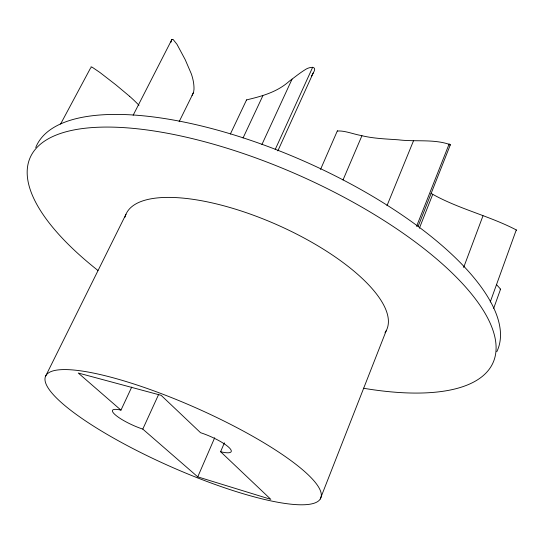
<?xml version="1.0" encoding="UTF-8"?>
<svg xmlns="http://www.w3.org/2000/svg" width="544" height="544" viewBox="0 0 544 544"><rect width="100%" height="100%" fill="white"/><g stroke="black" fill="none" stroke-linecap="round" stroke-linejoin="round"><path stroke-width="0.82" d="M171.034 42.235L171.081 41.738M171.149 41.276L171.877 39.488L173.08 39.433L176.963 44.288L185.218 59.684L191.304 73.814A115.947 52.72 30.5 0 1 193.977 89.542L193.582 92.188L192.018 95.424M493.687 308.332L500.575 289.15L496.747 284.872M490.232 302.008L516.27 229.922C488.838 215.614 457.871 208.801 430.936 193.297M277.841 150.872L313.249 72.93C318.138 65.185 309.08 66.953 305.3 69.618C299.669 73.073 294.569 77.309 289.265 81.226C277.188 92.113 261.786 96.281 246.554 99.892L246.561 100.402M463.638 267.492L482.99 215.798M320.239 499.045A150.477 31.987 23.9 0 0 129.594 382.616A150.477 31.987 23.9 0 0 99.6 429.889A150.477 31.987 23.9 0 0 320.239 499.045L386.186 330.813M418.078 226.474L450.364 144.752C434.336 138.788 415.521 141.97 398.46 139.822C385.886 138.917 373.136 138.57 360.856 135.456C353.342 134.13 344.393 130.417 337.457 131.036M419.363 228.269L432.732 194.364M416.554 226.365L449.201 143.84M386.981 205.714L413.59 140.583M343.012 179.976L361.923 135.728M131.723 387.104L120.972 410.135A24.249 5.1 24.4 0 0 115.335 414.882A24.249 5.1 24.4 0 0 142.793 429.107L197.751 476.864L270.824 499.351L220.599 451.717L224.407 442.843M197.751 476.864L214.683 437.764M320.538 169.422L337.43 130.689M275.189 149.539L312.684 67.218M142.793 429.107L158.746 394.216M261.909 144.534L292.06 79.125M243.052 137.986L262.847 95.751M230.37 134.048L246.554 99.892M179.132 121.72L193.297 93.031M45.438 376.53L125.963 214.302M313.249 72.93L311.454 76.194M133.151 115.24L171.877 39.488M60.568 124.08L90.508 68.136M450.364 144.752L449.84 145.221M516.555 230.724L516.27 229.922M500.092 289.578L500.575 289.15M120.972 410.135L78.254 373.021L161.14 395.325L200.546 432.698A25.221 5.528 23.6 0 1 228.997 447.508A25.221 5.528 23.6 0 1 220.599 451.717M129.567 96.274L115.845 84.81L99.946 72.495L92.303 67.293L91.004 66.817L91.093 67.769M129.581 96.274A102.918 41.82 29.4 0 1 138.978 105.291M124.991 217.185A142.576 51.428 23.9 0 1 277.624 225.032A142.576 51.428 23.9 0 1 385.002 332.744M97.954 270.47A253.144 92.63 23.9 0 1 113.893 127.167A253.144 92.63 23.9 0 1 459.605 280.527A253.144 92.63 23.9 0 1 363.406 388.232M35.734 147.54A252.144 94.874 23.9 0 1 305.062 161.609A252.144 94.874 23.9 0 1 496.794 351.703"/></g></svg>
